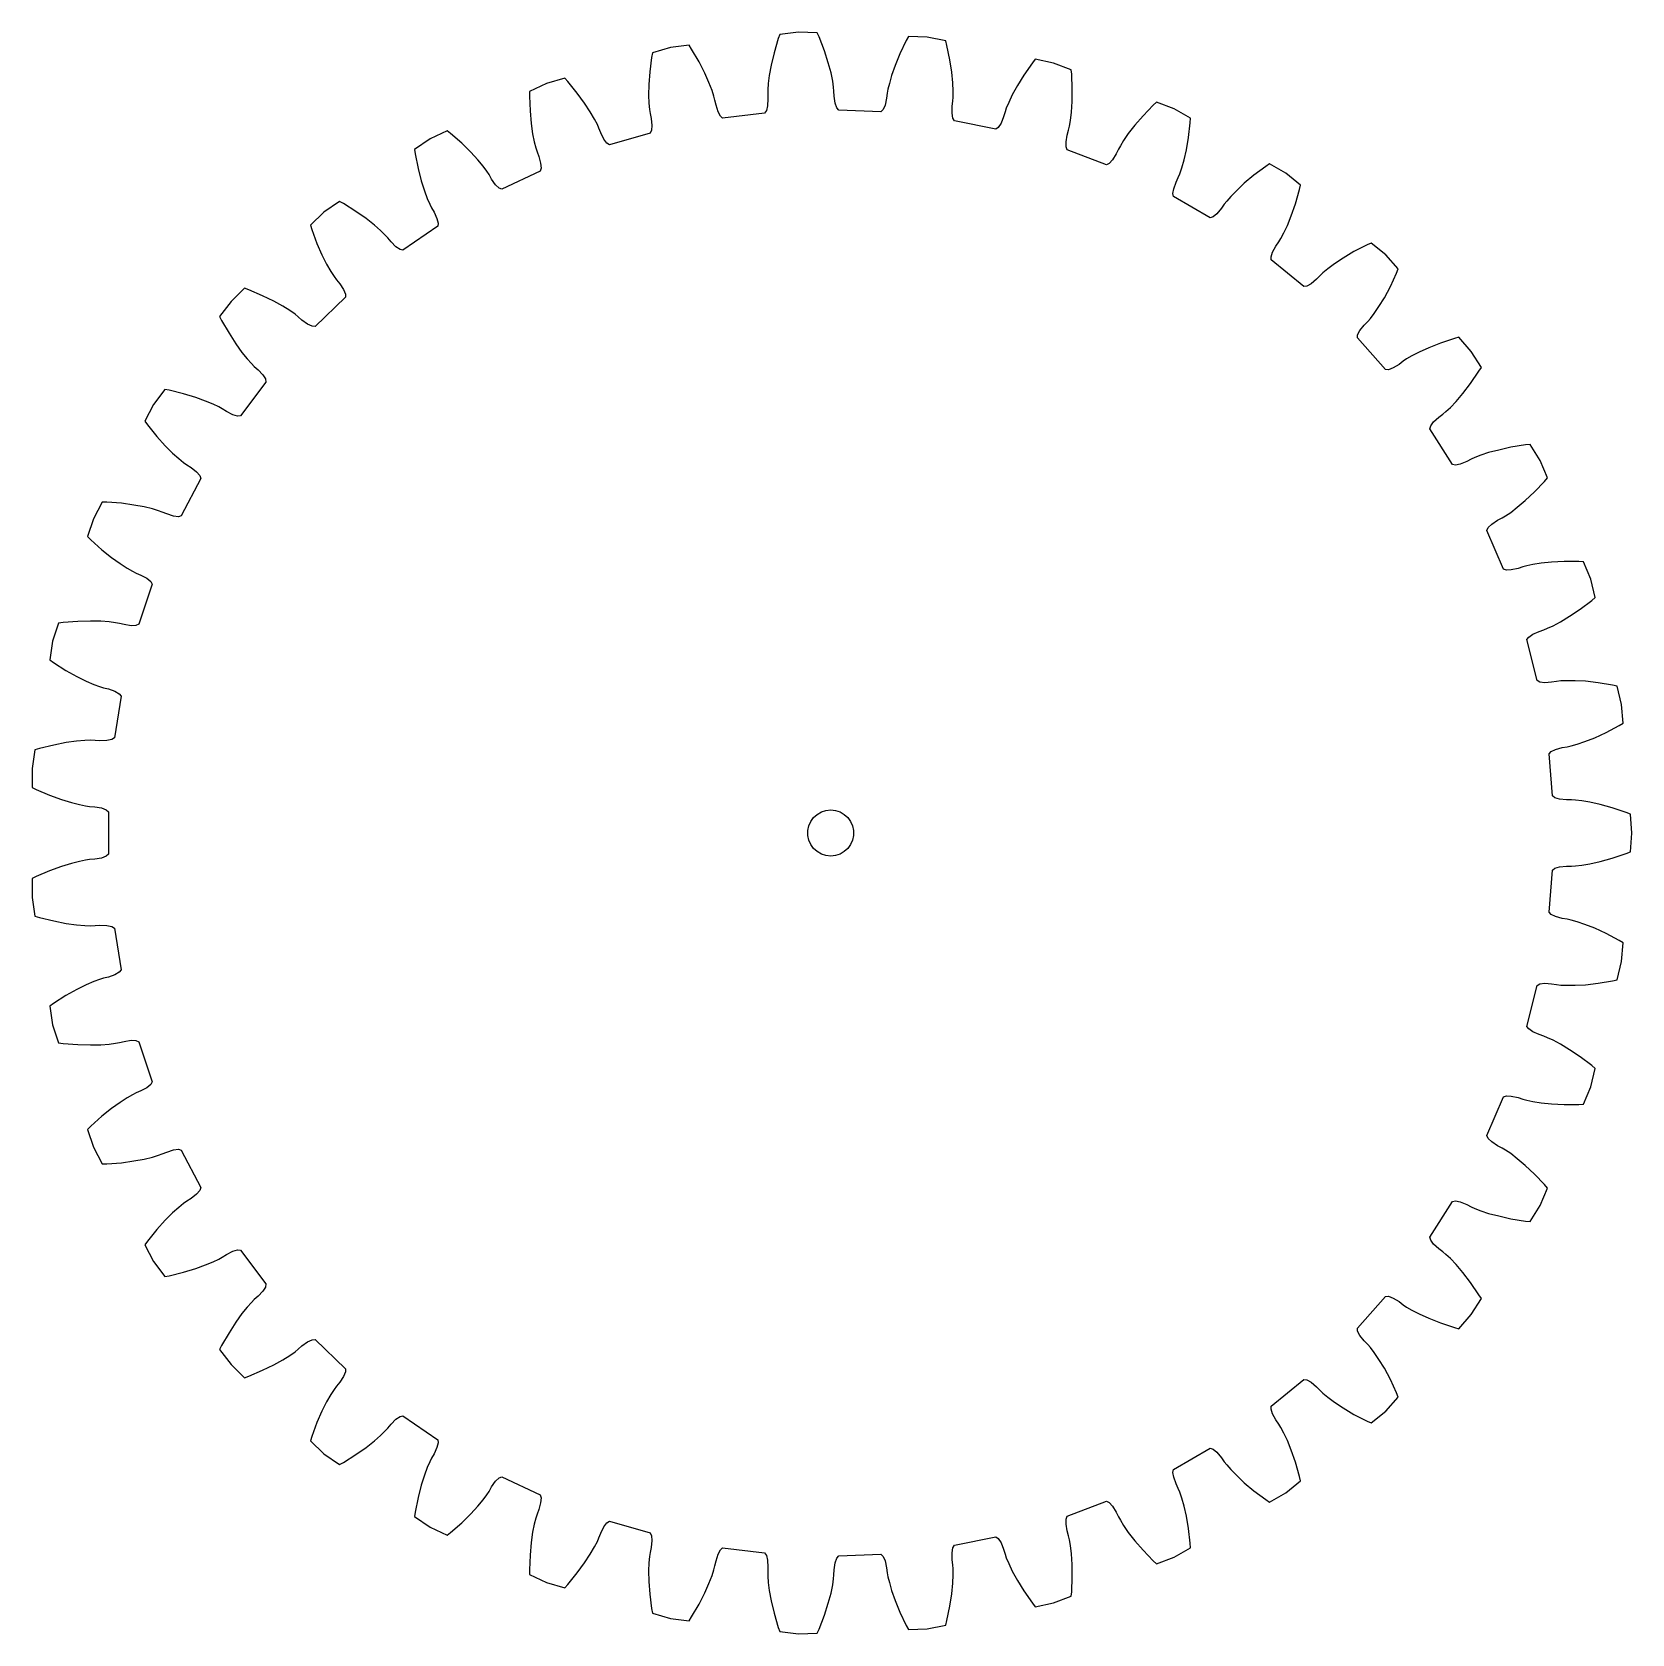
# Model space of a CAD drawing. Header units: metres. Extents: x -52 to 52, y -52 to 52.
import ezdxf

# ---------------------------------------------------------------- set-up
doc = ezdxf.new("R2010")
doc.units = ezdxf.units.M

msp = doc.modelspace()

# ---------------------------------------------------------------- linework, layer by layer
for p, q in [((-2.1, 52.16), (-3.32, 52.01)), ((-0.88, 52.11), (-2.1, 52.16)), ((-10.44, 51.15), (-11.62, 50.81)), ((-9.22, 51.3), (-10.44, 51.15)), ((-9.06, 51.05), (-9.22, 51.3)), ((-3.42, 51.73), (-3.69, 50.81)), ((-3.32, 52.01), (-3.42, 51.73)), ((-0.75, 51.84), (-0.88, 52.11)), ((-0.41, 50.94), (-0.75, 51.84)), ((4.92, 51.61), (4.51, 50.74)), ((5.07, 51.87), (4.92, 51.61)), ((6.29, 51.82), (5.07, 51.87)), ((7.49, 51.58), (6.29, 51.82)), ((7.57, 51.29), (7.49, 51.58)), ((7.77, 50.35), (7.57, 51.29)), ((-11.67, 50.51), (-11.79, 49.56)), ((-11.62, 50.81), (-11.67, 50.51)), ((-8.58, 50.22), (-9.06, 51.05)), ((-8.2, 49.49), (-8.58, 50.22)), ((-3.69, 50.81), (-3.88, 50.01)), ((-0.16, 50.16), (-0.41, 50.94)), ((0.02, 49.5), (-0.16, 50.16)), ((4.51, 50.74), (4.19, 49.99)), ((7.89, 49.54), (7.77, 50.35)), ((13.14, 50.15), (12.59, 49.36)), ((13.32, 50.39), (13.14, 50.15)), ((14.52, 50.14), (13.32, 50.39)), ((15.67, 49.71), (14.52, 50.14)), ((-17.33, 49.15), (-18.51, 48.81)), ((-17.13, 48.93), (-17.33, 49.15)), ((-11.79, 49.56), (-11.85, 48.74)), ((-7.93, 48.87), (-8.2, 49.49)), ((-4, 49.34), (-4.07, 48.8)), ((-3.88, 50.01), (-4, 49.34)), ((0.13, 48.97), (0.02, 49.5)), ((3.97, 49.34), (3.82, 48.82)), ((4.19, 49.99), (3.97, 49.34)), ((7.96, 48.86), (7.89, 49.54)), ((12.59, 49.36), (12.16, 48.67)), ((15.7, 49.41), (15.67, 49.71)), ((15.74, 48.45), (15.7, 49.41)), ((-19.62, 48.28), (-19.63, 47.99)), ((-18.51, 48.81), (-19.62, 48.28)), ((-16.52, 48.19), (-17.13, 48.93)), ((-16.04, 47.53), (-16.52, 48.19)), ((-11.85, 48.74), (-11.86, 48.06)), ((-11.86, 48.06), (-11.84, 47.52)), ((-7.73, 48.36), (-7.93, 48.87)), ((-7.61, 47.98), (-7.73, 48.36)), ((-4.09, 48.4), (-4.1, 48.14)), ((-4.1, 48.14), (-4.09, 47.81)), ((-4.07, 48.8), (-4.09, 48.4)), ((0.19, 48.57), (0.13, 48.97)), ((0.21, 48.31), (0.19, 48.57)), ((0.23, 47.98), (0.21, 48.31)), ((3.68, 48.17), (3.63, 47.85)), ((3.72, 48.43), (3.68, 48.17)), ((3.82, 48.82), (3.72, 48.43)), ((7.98, 48.32), (7.96, 48.86)), ((7.98, 47.92), (7.98, 48.32)), ((11.83, 48.07), (11.6, 47.58)), ((12.16, 48.67), (11.83, 48.07)), ((15.73, 47.63), (15.74, 48.45)), ((-19.63, 47.99), (-19.59, 47.03)), ((-19.59, 47.03), (-19.52, 46.21)), ((-15.66, 46.96), (-16.04, 47.53)), ((-15.39, 46.49), (-15.66, 46.96)), ((-11.84, 47.52), (-11.81, 47.12)), ((-11.81, 47.12), (-11.77, 46.86)), ((-7.54, 47.72), (-7.61, 47.98)), ((-7.47, 47.4), (-7.54, 47.72)), ((-7.34, 46.97), (-7.47, 47.4)), ((-7.19, 46.68), (-7.34, 46.97)), ((-4.19, 47.05), (-4.31, 46.88)), ((-4.11, 47.36), (-4.19, 47.05)), ((-4.09, 47.81), (-4.11, 47.36)), ((0.29, 47.53), (0.23, 47.98)), ((0.39, 47.23), (0.29, 47.53)), ((0.52, 47.08), (0.39, 47.23)), ((3.27, 46.97), (0.52, 47.08)), ((3.41, 47.11), (3.27, 46.97)), ((3.54, 47.4), (3.41, 47.11)), ((3.63, 47.85), (3.54, 47.4)), ((7.91, 46.87), (7.92, 47.33)), ((7.92, 47.33), (7.96, 47.65)), ((7.96, 47.65), (7.98, 47.92)), ((11.36, 46.96), (11.26, 46.64)), ((11.44, 47.21), (11.36, 46.96)), ((11.6, 47.58), (11.44, 47.21)), ((15.63, 46.41), (15.69, 46.95)), ((15.69, 46.95), (15.73, 47.63)), ((21.01, 47.39), (20.35, 46.71)), ((21.23, 47.6), (21.01, 47.39)), ((22.38, 47.16), (21.23, 47.6)), ((23.44, 46.55), (22.38, 47.16)), ((-19.52, 46.21), (-19.42, 45.54)), ((-15.2, 46.13), (-15.39, 46.49)), ((-15.1, 45.89), (-15.2, 46.13)), ((-11.77, 46.86), (-11.7, 46.54)), ((-11.7, 46.54), (-11.66, 46.08)), ((-11.66, 46.08), (-11.68, 45.77)), ((-7.04, 46.55), (-7.19, 46.68)), ((-4.31, 46.88), (-7.04, 46.55)), ((7.96, 46.56), (7.91, 46.87)), ((8.07, 46.38), (7.96, 46.56)), ((10.76, 45.83), (8.07, 46.38)), ((10.92, 45.95), (10.76, 45.83)), ((11.1, 46.22), (10.92, 45.95)), ((11.26, 46.64), (11.1, 46.22)), ((15.5, 45.76), (15.56, 46.02)), ((15.56, 46.02), (15.63, 46.41)), ((19.81, 46.09), (19.39, 45.55)), ((20.35, 46.71), (19.81, 46.09)), ((23.31, 45.3), (23.42, 46.25)), ((23.42, 46.25), (23.44, 46.55)), ((-26.1, 45.21), (-27.11, 44.51)), ((-24.99, 45.73), (-26.1, 45.21)), ((-24.76, 45.55), (-24.99, 45.73)), ((-24.04, 44.92), (-24.76, 45.55)), ((-23.45, 44.34), (-24.04, 44.92)), ((-19.42, 45.54), (-19.31, 45)), ((-19.31, 45), (-19.21, 44.61)), ((-14.98, 45.59), (-15.1, 45.89)), ((-14.78, 45.18), (-14.98, 45.59)), ((-14.59, 44.92), (-14.78, 45.18)), ((-14.41, 44.82), (-14.59, 44.92)), ((-11.77, 45.58), (-14.41, 44.82)), ((-11.68, 45.77), (-11.77, 45.58)), ((15.33, 45), (15.41, 45.44)), ((15.33, 44.68), (15.33, 45)), ((15.41, 45.44), (15.5, 45.76)), ((19.08, 45.1), (18.87, 44.76)), ((19.39, 45.55), (19.08, 45.1)), ((23.17, 44.49), (23.31, 45.3)), ((-27.11, 44.51), (-27.07, 44.22)), ((-27.07, 44.22), (-26.88, 43.28)), ((-22.99, 43.84), (-23.45, 44.34)), ((-22.65, 43.42), (-22.99, 43.84)), ((-19.21, 44.61), (-19.13, 44.36)), ((-19.13, 44.36), (-19.02, 44.06)), ((-19.02, 44.06), (-18.9, 43.62)), ((15.4, 44.49), (15.33, 44.68)), ((17.97, 43.51), (15.4, 44.49)), ((18.37, 43.84), (18.15, 43.61)), ((18.6, 44.23), (18.37, 43.84)), ((18.74, 44.53), (18.6, 44.23)), ((18.87, 44.76), (18.74, 44.53)), ((22.87, 43.31), (23.02, 43.83)), ((23.02, 43.83), (23.17, 44.49)), ((-26.88, 43.28), (-26.68, 42.48)), ((-22.41, 43.1), (-22.65, 43.42)), ((-22.26, 42.88), (-22.41, 43.1)), ((-22.1, 42.59), (-22.26, 42.88)), ((-18.93, 43.11), (-21.42, 41.93)), ((-18.87, 43.3), (-18.93, 43.11)), ((-18.9, 43.62), (-18.87, 43.3)), ((18.15, 43.61), (17.97, 43.51)), ((22.64, 42.68), (22.74, 42.92)), ((22.74, 42.92), (22.87, 43.31)), ((27.57, 42.84), (26.94, 42.31)), ((28.34, 43.41), (27.57, 42.84)), ((28.59, 43.58), (28.34, 43.41)), ((29.65, 42.96), (28.59, 43.58)), ((30.61, 42.19), (29.65, 42.96)), ((-26.68, 42.48), (-26.47, 41.83)), ((-26.47, 41.83), (-26.28, 41.32)), ((-21.83, 42.22), (-22.1, 42.59)), ((-21.6, 42), (-21.83, 42.22)), ((-21.42, 41.93), (-21.6, 42)), ((22.3, 41.64), (22.35, 41.96)), ((22.35, 41.96), (22.5, 42.38)), ((22.5, 42.38), (22.64, 42.68)), ((26.45, 41.85), (26.07, 41.46)), ((26.94, 42.31), (26.45, 41.85)), ((30.28, 40.97), (30.54, 41.9)), ((30.54, 41.9), (30.61, 42.19)), ((-32.01, 41.13), (-33.02, 40.44)), ((-31.74, 40.99), (-32.01, 41.13)), ((-30.93, 40.48), (-31.74, 40.99)), ((-26.28, 41.32), (-26.12, 40.95)), ((-26.12, 40.95), (-26, 40.72)), ((-26, 40.72), (-25.84, 40.43)), ((22.34, 41.44), (22.3, 41.64)), ((24.72, 40.07), (22.34, 41.44)), ((25.64, 40.95), (25.45, 40.68)), ((25.8, 41.15), (25.64, 40.95)), ((26.07, 41.46), (25.8, 41.15)), ((30.01, 40.2), (30.28, 40.97)), ((-33.02, 40.44), (-33.9, 39.59)), ((-30.26, 40.01), (-30.93, 40.48)), ((-29.73, 39.58), (-30.26, 40.01)), ((-25.84, 40.43), (-25.65, 40.02)), ((-25.65, 40.02), (-25.57, 39.71)), ((-25.57, 39.71), (-25.6, 39.51)), ((24.91, 40.13), (24.72, 40.07)), ((25.16, 40.33), (24.91, 40.13)), ((25.45, 40.68), (25.16, 40.33)), ((29.75, 39.57), (30.01, 40.2)), ((-33.9, 39.59), (-33.81, 39.3)), ((-33.81, 39.3), (-33.47, 38.4)), ((-29.32, 39.23), (-29.73, 39.58)), ((-29.03, 38.94), (-29.32, 39.23)), ((-28.85, 38.75), (-29.03, 38.94)), ((-28.64, 38.5), (-28.85, 38.75)), ((-25.6, 39.51), (-27.87, 37.95)), ((29.19, 38.49), (29.33, 38.72)), ((29.33, 38.72), (29.52, 39.08)), ((29.52, 39.08), (29.75, 39.57)), ((-33.47, 38.4), (-33.15, 37.65)), ((-33.15, 37.65), (-32.84, 37.04)), ((-28.33, 38.17), (-28.64, 38.5)), ((-28.06, 37.99), (-28.33, 38.17)), ((-27.87, 37.95), (-28.06, 37.99)), ((28.69, 37.52), (28.79, 37.83)), ((28.79, 37.83), (29.01, 38.22)), ((29.01, 38.22), (29.19, 38.49)), ((34.09, 37.86), (33.38, 37.44)), ((34.94, 38.3), (34.09, 37.86)), ((35.21, 38.42), (34.94, 38.3)), ((36.16, 37.65), (35.21, 38.42)), ((36.98, 36.73), (36.16, 37.65)), ((-32.84, 37.04), (-32.57, 36.57)), ((-32.57, 36.57), (-32.35, 36.23)), ((28.7, 37.32), (28.69, 37.52)), ((30.83, 35.58), (28.7, 37.32)), ((32.38, 36.74), (32.07, 36.48)), ((32.82, 37.06), (32.38, 36.74)), ((33.38, 37.44), (32.82, 37.06)), ((36.86, 36.45), (36.98, 36.73)), ((-32.35, 36.23), (-32.2, 36.02)), ((-32.2, 36.02), (-31.99, 35.77)), ((-31.99, 35.77), (-31.74, 35.39)), ((31.03, 35.61), (30.83, 35.58)), ((31.31, 35.77), (31.03, 35.61)), ((31.65, 36.07), (31.31, 35.77)), ((31.88, 36.3), (31.65, 36.07)), ((32.07, 36.48), (31.88, 36.3)), ((36.07, 34.86), (36.46, 35.59)), ((36.46, 35.59), (36.86, 36.45)), ((-39.07, 34.62), (-39.81, 33.64)), ((-38.19, 35.47), (-39.07, 34.62)), ((-37.91, 35.37), (-38.19, 35.47)), ((-37.02, 34.99), (-37.91, 35.37)), ((-36.29, 34.63), (-37.02, 34.99)), ((-35.69, 34.3), (-36.29, 34.63)), ((-31.61, 34.89), (-33.59, 32.99)), ((-31.74, 35.39), (-31.61, 35.09)), ((-31.61, 35.09), (-31.61, 34.89)), ((35.71, 34.28), (36.07, 34.86)), ((-39.81, 33.64), (-39.68, 33.37)), ((-35.23, 34.02), (-35.69, 34.3)), ((-34.9, 33.78), (-35.23, 34.02)), ((-34.69, 33.62), (-34.9, 33.78)), ((-34.45, 33.4), (-34.69, 33.62)), ((-34.08, 33.14), (-34.45, 33.4)), ((34.99, 33.31), (35.16, 33.51)), ((35.16, 33.51), (35.41, 33.83)), ((35.41, 33.83), (35.71, 34.28)), ((-39.68, 33.37), (-39.2, 32.54)), ((-39.2, 32.54), (-38.76, 31.85)), ((-33.79, 33), (-34.08, 33.14)), ((-33.59, 32.99), (-33.79, 33)), ((34.31, 32.24), (34.33, 32.44)), ((34.33, 32.44), (34.48, 32.72)), ((34.48, 32.72), (34.76, 33.08)), ((34.76, 33.08), (34.99, 33.31)), ((-38.76, 31.85), (-38.36, 31.3)), ((-38.36, 31.3), (-38.01, 30.88)), ((36.14, 30.18), (34.31, 32.24)), ((38.34, 31.32), (37.86, 31.07)), ((38.96, 31.6), (38.34, 31.32)), ((39.72, 31.9), (38.96, 31.6)), ((40.63, 32.2), (39.72, 31.9)), ((40.92, 32.28), (40.63, 32.2)), ((41.73, 31.36), (40.92, 32.28)), ((42.39, 30.32), (41.73, 31.36)), ((-38.01, 30.88), (-37.74, 30.58)), ((-37.74, 30.58), (-37.56, 30.39)), ((-37.56, 30.39), (-37.31, 30.17)), ((36.64, 30.29), (36.34, 30.17)), ((37.03, 30.52), (36.64, 30.29)), ((37.29, 30.72), (37.03, 30.52)), ((37.51, 30.87), (37.29, 30.72)), ((37.86, 31.07), (37.51, 30.87)), ((42.23, 30.07), (42.39, 30.32)), ((-36.8, 29.37), (-38.45, 27.17)), ((-37.31, 30.17), (-37, 29.84)), ((-37, 29.84), (-36.83, 29.57)), ((-36.83, 29.57), (-36.8, 29.37)), ((36.34, 30.17), (36.14, 30.18)), ((41.19, 28.63), (41.69, 29.28)), ((41.69, 29.28), (42.23, 30.07)), ((-43.38, 28.88), (-44.12, 27.9)), ((-43.09, 28.83), (-43.38, 28.88)), ((-42.16, 28.6), (-43.09, 28.83)), ((-41.37, 28.36), (-42.16, 28.6)), ((-40.73, 28.13), (-41.37, 28.36)), ((40.75, 28.11), (41.19, 28.63)), ((-44.12, 27.9), (-44.69, 26.81)), ((-40.23, 27.92), (-40.73, 28.13)), ((-39.87, 27.75), (-40.23, 27.92)), ((-39.64, 27.62), (-39.87, 27.75)), ((-39.36, 27.44), (-39.64, 27.62)), ((-38.96, 27.24), (-39.36, 27.44)), ((-38.65, 27.15), (-38.96, 27.24)), ((-38.45, 27.17), (-38.65, 27.15)), ((39.62, 27.07), (39.88, 27.27)), ((39.88, 27.27), (40.08, 27.44)), ((40.08, 27.44), (40.38, 27.72)), ((40.38, 27.72), (40.75, 28.11)), ((-44.69, 26.81), (-44.52, 26.57)), ((-44.52, 26.57), (-43.91, 25.83)), ((39.04, 26.31), (39.09, 26.51)), ((40.51, 23.99), (39.04, 26.31)), ((39.09, 26.51), (39.28, 26.77)), ((39.28, 26.77), (39.62, 27.07)), ((-43.91, 25.83), (-43.36, 25.22)), ((-43.36, 25.22), (-42.88, 24.74)), ((44.32, 25.12), (43.52, 24.94)), ((45.27, 25.27), (44.32, 25.12)), ((45.57, 25.3), (45.27, 25.27)), ((46.22, 24.26), (45.57, 25.3)), ((-42.88, 24.74), (-42.47, 24.38)), ((-42.47, 24.38), (-42.16, 24.13)), ((-42.16, 24.13), (-41.95, 23.97)), ((41.02, 24.02), (40.71, 23.95)), ((41.44, 24.19), (41.02, 24.02)), ((41.73, 24.34), (41.44, 24.19)), ((41.97, 24.45), (41.73, 24.34)), ((42.35, 24.6), (41.97, 24.45)), ((42.86, 24.77), (42.35, 24.6)), ((43.52, 24.94), (42.86, 24.77)), ((46.7, 23.13), (46.22, 24.26)), ((-41.03, 23.09), (-42.31, 20.65)), ((-41.95, 23.97), (-41.67, 23.8)), ((-41.67, 23.8), (-41.31, 23.52)), ((-41.31, 23.52), (-41.1, 23.28)), ((-41.1, 23.28), (-41.03, 23.09)), ((40.71, 23.95), (40.51, 23.99)), ((46.51, 22.9), (46.7, 23.13)), ((45.25, 21.65), (45.85, 22.21)), ((45.85, 22.21), (46.51, 22.9)), ((-47.46, 21.55), (-48.03, 20.46)), ((-47.16, 21.54), (-47.46, 21.55)), ((-46.2, 21.47), (-47.16, 21.54)), ((-45.39, 21.36), (-46.2, 21.47)), ((-44.72, 21.24), (-45.39, 21.36)), ((-44.19, 21.11), (-44.72, 21.24)), ((-43.8, 20.99), (-44.19, 21.11)), ((-43.56, 20.9), (-43.8, 20.99)), ((-43.25, 20.78), (-43.56, 20.9)), ((43.96, 20.65), (44.3, 20.88)), ((44.3, 20.88), (44.73, 21.21)), ((44.73, 21.21), (45.25, 21.65)), ((-48.03, 20.46), (-48.41, 19.3)), ((-42.82, 20.64), (-43.25, 20.78)), ((-42.5, 20.6), (-42.82, 20.64)), ((-42.31, 20.65), (-42.5, 20.6)), ((42.75, 19.71), (42.84, 19.89)), ((42.84, 19.89), (43.07, 20.12)), ((43.07, 20.12), (43.45, 20.37)), ((43.45, 20.37), (43.74, 20.52)), ((43.74, 20.52), (43.96, 20.65)), ((-48.41, 19.3), (-48.2, 19.09)), ((-48.2, 19.09), (-47.49, 18.45)), ((43.83, 17.18), (42.75, 19.71)), ((-47.49, 18.45), (-46.85, 17.94)), ((-46.85, 17.94), (-46.29, 17.54)), ((-46.29, 17.54), (-45.84, 17.25)), ((-45.84, 17.25), (-45.48, 17.05)), ((-45.48, 17.05), (-45.25, 16.93)), ((-45.25, 16.93), (-44.95, 16.8)), ((-44.95, 16.8), (-44.55, 16.59)), ((44.02, 17.11), (43.83, 17.18)), ((44.34, 17.13), (44.02, 17.11)), ((44.79, 17.23), (44.34, 17.13)), ((45.1, 17.33), (44.79, 17.23)), ((45.35, 17.4), (45.1, 17.33)), ((45.75, 17.48), (45.35, 17.4)), ((46.28, 17.57), (45.75, 17.48)), ((46.96, 17.64), (46.28, 17.57)), ((47.78, 17.68), (46.96, 17.64)), ((48.74, 17.68), (47.78, 17.68)), ((49.04, 17.66), (48.74, 17.68)), ((49.52, 16.53), (49.04, 17.66)), ((-44.2, 16.21), (-45.07, 13.6)), ((-44.55, 16.59), (-44.3, 16.38)), ((-44.3, 16.38), (-44.2, 16.21)), ((49.81, 15.34), (49.52, 16.53)), ((48.82, 14.57), (49.58, 15.15)), ((49.58, 15.15), (49.81, 15.34)), ((-50.3, 13.66), (-50.69, 12.49)), ((-50, 13.7), (-50.3, 13.66)), ((-49.05, 13.78), (-50, 13.7)), ((-48.23, 13.8), (-49.05, 13.78)), ((-47.55, 13.79), (-48.23, 13.8)), ((-47, 13.75), (-47.55, 13.79)), ((-46.6, 13.69), (-47, 13.75)), ((-46.34, 13.65), (-46.6, 13.69)), ((-46.03, 13.57), (-46.34, 13.65)), ((-45.58, 13.5), (-46.03, 13.57)), ((-45.07, 13.6), (-45.26, 13.52)), ((47.07, 13.5), (47.55, 13.76)), ((47.55, 13.76), (48.14, 14.11)), ((48.14, 14.11), (48.82, 14.57)), ((-45.26, 13.52), (-45.58, 13.5)), ((45.36, 12.6), (45.48, 12.76)), ((46.02, 9.93), (45.36, 12.6)), ((45.48, 12.76), (45.74, 12.95)), ((45.74, 12.95), (46.15, 13.13)), ((46.15, 13.13), (46.46, 13.24)), ((46.46, 13.24), (46.71, 13.33)), ((46.71, 13.33), (47.07, 13.5)), ((-50.69, 12.49), (-50.88, 11.28)), ((-50.88, 11.28), (-50.64, 11.11)), ((-50.64, 11.11), (-49.83, 10.59)), ((-49.83, 10.59), (-49.12, 10.19)), ((-49.12, 10.19), (-48.51, 9.89)), ((-48.51, 9.89), (-48.01, 9.67)), ((-48.01, 9.67), (-47.63, 9.53)), ((-47.63, 9.53), (-47.38, 9.46)), ((-47.38, 9.46), (-47.06, 9.38)), ((46.2, 9.83), (46.02, 9.93)), ((46.52, 9.79), (46.2, 9.83)), ((46.97, 9.82), (46.52, 9.79)), ((47.29, 9.87), (46.97, 9.82)), ((47.56, 9.9), (47.29, 9.87)), ((47.96, 9.92), (47.56, 9.9)), ((48.5, 9.92), (47.96, 9.92)), ((49.18, 9.88), (48.5, 9.92)), ((50, 9.79), (49.18, 9.88)), ((50.94, 9.63), (50, 9.79)), ((51.23, 9.57), (50.94, 9.63)), ((51.53, 8.37), (51.23, 9.57)), ((-47.06, 9.38), (-46.63, 9.23)), ((-46.23, 8.91), (-46.67, 6.19)), ((-46.63, 9.23), (-46.36, 9.06)), ((-46.36, 9.06), (-46.23, 8.91)), ((51.63, 7.15), (51.53, 8.37)), ((49.78, 6.2), (50.52, 6.55)), ((50.52, 6.55), (51.37, 7)), ((51.37, 7), (51.63, 7.15)), ((-51.84, 5.41), (-52.03, 4.2)), ((-51.55, 5.5), (-51.84, 5.41)), ((-50.62, 5.73), (-51.55, 5.5)), ((-49.82, 5.89), (-50.62, 5.73)), ((-49.14, 5.98), (-49.82, 5.89)), ((-48.6, 6.03), (-49.14, 5.98)), ((-48.2, 6.04), (-48.6, 6.03)), ((-47.93, 6.03), (-48.2, 6.04)), ((-47.61, 6.01), (-47.93, 6.03)), ((-47.15, 6.02), (-47.61, 6.01)), ((-46.84, 6.08), (-47.15, 6.02)), ((-46.67, 6.19), (-46.84, 6.08)), ((46.8, 5.16), (46.93, 5.3)), ((46.93, 5.3), (47.22, 5.44)), ((47.22, 5.44), (47.66, 5.56)), ((47.66, 5.56), (47.98, 5.61)), ((47.98, 5.61), (48.24, 5.67)), ((48.24, 5.67), (48.63, 5.78)), ((48.63, 5.78), (49.14, 5.95)), ((49.14, 5.95), (49.78, 6.2)), ((-52.03, 4.2), (-52.03, 2.97)), ((47.02, 2.42), (46.8, 5.16)), ((-52.03, 2.97), (-51.77, 2.84)), ((-51.77, 2.84), (-50.89, 2.46)), ((-50.89, 2.46), (-50.12, 2.18)), ((-50.12, 2.18), (-49.46, 1.98)), ((47.18, 2.29), (47.02, 2.42)), ((47.48, 2.2), (47.18, 2.29)), ((47.94, 2.16), (47.48, 2.2)), ((48.26, 2.16), (47.94, 2.16)), ((48.53, 2.14), (48.26, 2.16)), ((48.93, 2.1), (48.53, 2.14)), ((49.46, 2.01), (48.93, 2.1)), ((-49.46, 1.98), (-48.94, 1.85)), ((-48.94, 1.85), (-48.54, 1.77)), ((-48.54, 1.77), (-48.28, 1.73)), ((-48.28, 1.73), (-47.95, 1.71)), ((-47.95, 1.71), (-47.51, 1.63)), ((-47.51, 1.63), (-47.21, 1.51)), ((-47.21, 1.51), (-47.06, 1.38)), ((-47.06, 1.38), (-47.06, -1.38)), ((-1.11, 1), (-0.88, 1.21)), ((-0.88, 1.21), (-0.61, 1.37)), ((-0.61, 1.37), (-0.31, 1.47)), ((-0.31, 1.47), (0, 1.5)), ((0, 1.5), (0.31, 1.47)), ((0.31, 1.47), (0.61, 1.37)), ((0.61, 1.37), (0.88, 1.21)), ((0.88, 1.21), (1.11, 1)), ((50.13, 1.86), (49.46, 2.01)), ((50.92, 1.64), (50.13, 1.86)), ((51.83, 1.33), (50.92, 1.64)), ((52.1, 1.22), (51.83, 1.33)), ((52.2, 0), (52.1, 1.22)), ((-1.49, 0.16), (-1.43, 0.46)), ((-1.49, -0.16), (-1.49, 0.16)), ((-1.43, 0.46), (-1.3, 0.75)), ((-1.3, 0.75), (-1.11, 1)), ((1.11, 1), (1.3, 0.75)), ((1.3, 0.75), (1.43, 0.46)), ((1.43, 0.46), (1.49, 0.16)), ((1.49, 0.16), (1.49, -0.16)), ((52.1, -1.22), (52.2, 0)), ((-1.43, -0.46), (-1.49, -0.16)), ((-1.3, -0.75), (-1.43, -0.46)), ((-1.11, -1), (-1.3, -0.75)), ((-0.88, -1.21), (-1.11, -1)), ((1.11, -1), (0.88, -1.21)), ((1.3, -0.75), (1.11, -1)), ((1.43, -0.46), (1.3, -0.75)), ((1.49, -0.16), (1.43, -0.46)), ((-49.46, -1.98), (-50.12, -2.18)), ((-48.94, -1.85), (-49.46, -1.98)), ((-48.54, -1.77), (-48.94, -1.85)), ((-48.28, -1.73), (-48.54, -1.77)), ((-47.95, -1.71), (-48.28, -1.73)), ((-47.51, -1.63), (-47.95, -1.71)), ((-47.21, -1.51), (-47.51, -1.63)), ((-47.06, -1.38), (-47.21, -1.51)), ((-0.61, -1.37), (-0.88, -1.21)), ((-0.31, -1.47), (-0.61, -1.37)), ((0, -1.5), (-0.31, -1.47)), ((0.31, -1.47), (0, -1.5)), ((0.61, -1.37), (0.31, -1.47)), ((0.88, -1.21), (0.61, -1.37)), ((48.93, -2.1), (49.46, -2.01)), ((49.46, -2.01), (50.13, -1.86)), ((50.13, -1.86), (50.92, -1.64)), ((50.92, -1.64), (51.83, -1.33)), ((51.83, -1.33), (52.1, -1.22)), ((-51.77, -2.84), (-52.03, -2.97)), ((-52.03, -2.97), (-52.03, -4.2)), ((-50.89, -2.46), (-51.77, -2.84)), ((-50.12, -2.18), (-50.89, -2.46)), ((46.8, -5.16), (47.02, -2.42)), ((47.02, -2.42), (47.18, -2.29)), ((47.18, -2.29), (47.48, -2.2)), ((47.48, -2.2), (47.94, -2.16)), ((47.94, -2.16), (48.26, -2.16)), ((48.26, -2.16), (48.53, -2.14)), ((48.53, -2.14), (48.93, -2.1)), ((-52.03, -4.2), (-51.84, -5.41)), ((46.93, -5.3), (46.8, -5.16)), ((-51.84, -5.41), (-51.55, -5.5)), ((-51.55, -5.5), (-50.62, -5.73)), ((-50.62, -5.73), (-49.82, -5.89)), ((-49.82, -5.89), (-49.14, -5.98)), ((-49.14, -5.98), (-48.6, -6.03)), ((-48.6, -6.03), (-48.2, -6.04)), ((-48.2, -6.04), (-47.93, -6.03)), ((-47.93, -6.03), (-47.61, -6.01)), ((-47.61, -6.01), (-47.15, -6.02)), ((-47.15, -6.02), (-46.84, -6.08)), ((-46.84, -6.08), (-46.67, -6.19)), ((-46.67, -6.19), (-46.23, -8.91)), ((47.22, -5.44), (46.93, -5.3)), ((47.66, -5.56), (47.22, -5.44)), ((47.98, -5.61), (47.66, -5.56)), ((48.24, -5.67), (47.98, -5.61)), ((48.63, -5.78), (48.24, -5.67)), ((49.14, -5.95), (48.63, -5.78)), ((49.78, -6.2), (49.14, -5.95)), ((50.52, -6.55), (49.78, -6.2)), ((51.37, -7), (50.52, -6.55)), ((51.63, -7.15), (51.37, -7)), ((51.53, -8.37), (51.63, -7.15)), ((-47.06, -9.38), (-47.38, -9.46)), ((-46.63, -9.23), (-47.06, -9.38)), ((-46.36, -9.06), (-46.63, -9.23)), ((-46.23, -8.91), (-46.36, -9.06)), ((51.23, -9.57), (51.53, -8.37)), ((-49.12, -10.19), (-49.83, -10.59)), ((-48.51, -9.89), (-49.12, -10.19)), ((-48.01, -9.67), (-48.51, -9.89)), ((-47.63, -9.53), (-48.01, -9.67)), ((-47.38, -9.46), (-47.63, -9.53)), ((45.36, -12.6), (46.02, -9.93)), ((46.02, -9.93), (46.2, -9.83)), ((46.2, -9.83), (46.52, -9.79)), ((46.52, -9.79), (46.97, -9.82)), ((46.97, -9.82), (47.29, -9.87)), ((47.29, -9.87), (47.56, -9.9)), ((47.56, -9.9), (47.96, -9.92)), ((47.96, -9.92), (48.5, -9.92)), ((48.5, -9.92), (49.18, -9.88)), ((49.18, -9.88), (50, -9.79)), ((50, -9.79), (50.94, -9.63)), ((50.94, -9.63), (51.23, -9.57)), ((-50.64, -11.11), (-50.88, -11.28)), ((-50.88, -11.28), (-50.69, -12.49)), ((-49.83, -10.59), (-50.64, -11.11)), ((-50.69, -12.49), (-50.3, -13.66)), ((-46.03, -13.57), (-45.58, -13.5)), ((-45.58, -13.5), (-45.26, -13.52)), ((-45.26, -13.52), (-45.07, -13.6)), ((45.48, -12.76), (45.36, -12.6)), ((45.74, -12.95), (45.48, -12.76)), ((46.15, -13.13), (45.74, -12.95)), ((46.46, -13.24), (46.15, -13.13)), ((46.71, -13.33), (46.46, -13.24)), ((47.07, -13.5), (46.71, -13.33)), ((47.55, -13.76), (47.07, -13.5)), ((-50.3, -13.66), (-50, -13.7)), ((-50, -13.7), (-49.05, -13.78)), ((-49.05, -13.78), (-48.23, -13.8)), ((-48.23, -13.8), (-47.55, -13.79)), ((-47.55, -13.79), (-47, -13.75)), ((-47, -13.75), (-46.6, -13.69)), ((-46.6, -13.69), (-46.34, -13.65)), ((-46.34, -13.65), (-46.03, -13.57)), ((-45.07, -13.6), (-44.2, -16.21)), ((48.14, -14.11), (47.55, -13.76)), ((48.82, -14.57), (48.14, -14.11)), ((49.58, -15.15), (48.82, -14.57)), ((49.52, -16.53), (49.81, -15.34)), ((49.81, -15.34), (49.58, -15.15)), ((-44.55, -16.59), (-44.95, -16.8)), ((-44.3, -16.38), (-44.55, -16.59)), ((-44.2, -16.21), (-44.3, -16.38)), ((49.04, -17.66), (49.52, -16.53)), ((-46.29, -17.54), (-46.85, -17.94)), ((-45.84, -17.25), (-46.29, -17.54)), ((-45.48, -17.05), (-45.84, -17.25)), ((-45.25, -16.93), (-45.48, -17.05)), ((-44.95, -16.8), (-45.25, -16.93)), ((42.75, -19.71), (43.83, -17.18)), ((43.83, -17.18), (44.02, -17.11)), ((44.02, -17.11), (44.34, -17.13)), ((44.34, -17.13), (44.79, -17.23)), ((44.79, -17.23), (45.1, -17.33)), ((45.1, -17.33), (45.35, -17.4)), ((45.35, -17.4), (45.75, -17.48)), ((45.75, -17.48), (46.28, -17.57)), ((46.28, -17.57), (46.96, -17.64)), ((46.96, -17.64), (47.78, -17.68)), ((47.78, -17.68), (48.74, -17.68)), ((48.74, -17.68), (49.04, -17.66)), ((-47.49, -18.45), (-48.2, -19.09)), ((-46.85, -17.94), (-47.49, -18.45)), ((-48.2, -19.09), (-48.41, -19.3)), ((-48.41, -19.3), (-48.03, -20.46)), ((42.84, -19.89), (42.75, -19.71)), ((-48.03, -20.46), (-47.46, -21.55)), ((-43.56, -20.9), (-43.25, -20.78)), ((-43.25, -20.78), (-42.82, -20.64)), ((-42.82, -20.64), (-42.5, -20.6)), ((-42.5, -20.6), (-42.31, -20.65)), ((-42.31, -20.65), (-41.03, -23.09)), ((43.07, -20.12), (42.84, -19.89)), ((43.45, -20.37), (43.07, -20.12)), ((43.74, -20.52), (43.45, -20.37)), ((43.96, -20.65), (43.74, -20.52)), ((44.3, -20.88), (43.96, -20.65)), ((-47.46, -21.55), (-47.16, -21.54)), ((-47.16, -21.54), (-46.2, -21.47)), ((-46.2, -21.47), (-45.39, -21.36)), ((-45.39, -21.36), (-44.72, -21.24)), ((-44.72, -21.24), (-44.19, -21.11)), ((-44.19, -21.11), (-43.8, -20.99)), ((-43.8, -20.99), (-43.56, -20.9)), ((44.73, -21.21), (44.3, -20.88)), ((45.25, -21.65), (44.73, -21.21)), ((45.85, -22.21), (45.25, -21.65)), ((46.51, -22.9), (45.85, -22.21)), ((46.7, -23.13), (46.51, -22.9)), ((-41.95, -23.97), (-42.16, -24.13)), ((-41.67, -23.8), (-41.95, -23.97)), ((-41.31, -23.52), (-41.67, -23.8)), ((-41.1, -23.28), (-41.31, -23.52)), ((-41.03, -23.09), (-41.1, -23.28)), ((39.04, -26.31), (40.51, -23.99)), ((40.51, -23.99), (40.71, -23.95)), ((40.71, -23.95), (41.02, -24.02)), ((46.22, -24.26), (46.7, -23.13)), ((-42.88, -24.74), (-43.36, -25.22)), ((-42.47, -24.38), (-42.88, -24.74)), ((-42.16, -24.13), (-42.47, -24.38)), ((41.02, -24.02), (41.44, -24.19)), ((41.44, -24.19), (41.73, -24.34)), ((41.73, -24.34), (41.97, -24.45)), ((41.97, -24.45), (42.35, -24.6)), ((42.35, -24.6), (42.86, -24.77)), ((42.86, -24.77), (43.52, -24.94)), ((43.52, -24.94), (44.32, -25.12)), ((45.57, -25.3), (46.22, -24.26)), ((-43.91, -25.83), (-44.52, -26.57)), ((-43.36, -25.22), (-43.91, -25.83)), ((44.32, -25.12), (45.27, -25.27)), ((45.27, -25.27), (45.57, -25.3)), ((-44.52, -26.57), (-44.69, -26.81)), ((-44.69, -26.81), (-44.12, -27.9)), ((39.09, -26.51), (39.04, -26.31)), ((39.28, -26.77), (39.09, -26.51)), ((39.62, -27.07), (39.28, -26.77)), ((39.88, -27.27), (39.62, -27.07)), ((-44.12, -27.9), (-43.38, -28.88)), ((-41.37, -28.36), (-40.73, -28.13)), ((-40.73, -28.13), (-40.23, -27.92)), ((-40.23, -27.92), (-39.87, -27.75)), ((-39.87, -27.75), (-39.64, -27.62)), ((-39.64, -27.62), (-39.36, -27.44)), ((-39.36, -27.44), (-38.96, -27.24)), ((-38.96, -27.24), (-38.65, -27.15)), ((-38.65, -27.15), (-38.45, -27.17)), ((-38.45, -27.17), (-36.8, -29.37)), ((40.08, -27.44), (39.88, -27.27)), ((40.38, -27.72), (40.08, -27.44)), ((40.75, -28.11), (40.38, -27.72)), ((41.19, -28.63), (40.75, -28.11)), ((-43.38, -28.88), (-43.09, -28.83)), ((-43.09, -28.83), (-42.16, -28.6)), ((-42.16, -28.6), (-41.37, -28.36)), ((41.69, -29.28), (41.19, -28.63)), ((-37.31, -30.17), (-37.56, -30.39)), ((-37, -29.84), (-37.31, -30.17)), ((-36.83, -29.57), (-37, -29.84)), ((-36.8, -29.37), (-36.83, -29.57)), ((34.31, -32.24), (36.14, -30.18)), ((36.14, -30.18), (36.34, -30.17)), ((36.34, -30.17), (36.64, -30.29)), ((42.23, -30.07), (41.69, -29.28)), ((42.39, -30.32), (42.23, -30.07)), ((-38.01, -30.88), (-38.36, -31.3)), ((-37.74, -30.58), (-38.01, -30.88)), ((-37.56, -30.39), (-37.74, -30.58)), ((36.64, -30.29), (37.03, -30.52)), ((37.03, -30.52), (37.29, -30.72)), ((37.29, -30.72), (37.51, -30.87)), ((37.51, -30.87), (37.86, -31.07)), ((37.86, -31.07), (38.34, -31.32)), ((41.73, -31.36), (42.39, -30.32)), ((-38.76, -31.85), (-39.2, -32.54)), ((-38.36, -31.3), (-38.76, -31.85)), ((34.33, -32.44), (34.31, -32.24)), ((38.34, -31.32), (38.96, -31.6)), ((38.96, -31.6), (39.72, -31.9)), ((39.72, -31.9), (40.63, -32.2)), ((40.63, -32.2), (40.92, -32.28)), ((40.92, -32.28), (41.73, -31.36)), ((-39.68, -33.37), (-39.81, -33.64)), ((-39.2, -32.54), (-39.68, -33.37)), ((-34.45, -33.4), (-34.08, -33.14)), ((-34.08, -33.14), (-33.79, -33)), ((-33.79, -33), (-33.59, -32.99)), ((-33.59, -32.99), (-31.61, -34.89)), ((34.48, -32.72), (34.33, -32.44)), ((34.76, -33.08), (34.48, -32.72)), ((34.99, -33.31), (34.76, -33.08)), ((35.16, -33.51), (34.99, -33.31)), ((-39.81, -33.64), (-39.07, -34.62)), ((-36.29, -34.63), (-35.69, -34.3)), ((-35.69, -34.3), (-35.23, -34.02)), ((-35.23, -34.02), (-34.9, -33.78)), ((-34.9, -33.78), (-34.69, -33.62)), ((-34.69, -33.62), (-34.45, -33.4)), ((35.41, -33.83), (35.16, -33.51)), ((35.71, -34.28), (35.41, -33.83)), ((36.07, -34.86), (35.71, -34.28)), ((-39.07, -34.62), (-38.19, -35.47)), ((-38.19, -35.47), (-37.91, -35.37)), ((-37.91, -35.37), (-37.02, -34.99)), ((-37.02, -34.99), (-36.29, -34.63)), ((-31.74, -35.39), (-31.99, -35.77)), ((-31.61, -35.09), (-31.74, -35.39)), ((-31.61, -34.89), (-31.61, -35.09)), ((36.46, -35.59), (36.07, -34.86)), ((-32.35, -36.23), (-32.57, -36.57)), ((-32.2, -36.02), (-32.35, -36.23)), ((-31.99, -35.77), (-32.2, -36.02)), ((28.7, -37.32), (30.83, -35.58)), ((30.83, -35.58), (31.03, -35.61)), ((31.03, -35.61), (31.31, -35.77)), ((31.31, -35.77), (31.65, -36.07)), ((31.65, -36.07), (31.88, -36.3)), ((31.88, -36.3), (32.07, -36.48)), ((32.07, -36.48), (32.38, -36.74)), ((36.86, -36.45), (36.46, -35.59)), ((36.98, -36.73), (36.86, -36.45)), ((-32.84, -37.04), (-33.15, -37.65)), ((-32.57, -36.57), (-32.84, -37.04)), ((28.69, -37.52), (28.7, -37.32)), ((28.79, -37.83), (28.69, -37.52)), ((32.38, -36.74), (32.82, -37.06)), ((32.82, -37.06), (33.38, -37.44)), ((33.38, -37.44), (34.09, -37.86)), ((36.16, -37.65), (36.98, -36.73)), ((-33.47, -38.4), (-33.81, -39.3)), ((-33.15, -37.65), (-33.47, -38.4)), ((-28.85, -38.75), (-28.64, -38.5)), ((-28.64, -38.5), (-28.33, -38.17)), ((-28.33, -38.17), (-28.06, -37.99)), ((-28.06, -37.99), (-27.87, -37.95)), ((-27.87, -37.95), (-25.6, -39.51)), ((29.01, -38.22), (28.79, -37.83)), ((29.19, -38.49), (29.01, -38.22)), ((29.33, -38.72), (29.19, -38.49)), ((34.09, -37.86), (34.94, -38.3)), ((34.94, -38.3), (35.21, -38.42)), ((35.21, -38.42), (36.16, -37.65)), ((-33.81, -39.3), (-33.9, -39.59)), ((-33.9, -39.59), (-33.02, -40.44)), ((-30.26, -40.01), (-29.73, -39.58)), ((-29.73, -39.58), (-29.32, -39.23)), ((-29.32, -39.23), (-29.03, -38.94)), ((-29.03, -38.94), (-28.85, -38.75)), ((-25.6, -39.51), (-25.57, -39.71)), ((29.52, -39.08), (29.33, -38.72)), ((29.75, -39.57), (29.52, -39.08)), ((30.01, -40.2), (29.75, -39.57)), ((-33.02, -40.44), (-32.01, -41.13)), ((-31.74, -40.99), (-30.93, -40.48)), ((-30.93, -40.48), (-30.26, -40.01)), ((-25.84, -40.43), (-26, -40.72)), ((-25.65, -40.02), (-25.84, -40.43)), ((-25.57, -39.71), (-25.65, -40.02)), ((22.34, -41.44), (24.72, -40.07)), ((24.72, -40.07), (24.91, -40.13)), ((24.91, -40.13), (25.16, -40.33)), ((25.16, -40.33), (25.45, -40.68)), ((25.45, -40.68), (25.64, -40.95)), ((30.28, -40.97), (30.01, -40.2)), ((-32.01, -41.13), (-31.74, -40.99)), ((-26.28, -41.32), (-26.47, -41.83)), ((-26.12, -40.95), (-26.28, -41.32)), ((-26, -40.72), (-26.12, -40.95)), ((22.3, -41.64), (22.34, -41.44)), ((22.35, -41.96), (22.3, -41.64)), ((25.64, -40.95), (25.8, -41.15)), ((25.8, -41.15), (26.07, -41.46)), ((26.07, -41.46), (26.45, -41.85)), ((30.54, -41.9), (30.28, -40.97)), ((-26.68, -42.48), (-26.88, -43.28)), ((-26.47, -41.83), (-26.68, -42.48)), ((-22.26, -42.88), (-22.1, -42.59)), ((-22.1, -42.59), (-21.83, -42.22)), ((-21.83, -42.22), (-21.6, -42)), ((-21.6, -42), (-21.42, -41.93)), ((-21.42, -41.93), (-18.93, -43.11)), ((22.5, -42.38), (22.35, -41.96)), ((22.64, -42.68), (22.5, -42.38)), ((22.74, -42.92), (22.64, -42.68)), ((26.45, -41.85), (26.94, -42.31)), ((26.94, -42.31), (27.57, -42.84)), ((29.65, -42.96), (30.61, -42.19)), ((30.61, -42.19), (30.54, -41.9)), ((-26.88, -43.28), (-27.07, -44.22)), ((-22.99, -43.84), (-22.65, -43.42)), ((-22.65, -43.42), (-22.41, -43.1)), ((-22.41, -43.1), (-22.26, -42.88)), ((-18.9, -43.62), (-19.02, -44.06)), ((-18.93, -43.11), (-18.87, -43.3)), ((-18.87, -43.3), (-18.9, -43.62)), ((15.4, -44.49), (17.97, -43.51)), ((17.97, -43.51), (18.15, -43.61)), ((18.15, -43.61), (18.37, -43.84)), ((22.87, -43.31), (22.74, -42.92)), ((23.02, -43.83), (22.87, -43.31)), ((27.57, -42.84), (28.34, -43.41)), ((28.34, -43.41), (28.59, -43.58)), ((28.59, -43.58), (29.65, -42.96)), ((-27.07, -44.22), (-27.11, -44.51)), ((-27.11, -44.51), (-26.1, -45.21)), ((-24.04, -44.92), (-23.45, -44.34)), ((-23.45, -44.34), (-22.99, -43.84)), ((-19.21, -44.61), (-19.31, -45)), ((-19.13, -44.36), (-19.21, -44.61)), ((-19.02, -44.06), (-19.13, -44.36)), ((-14.59, -44.92), (-14.41, -44.82)), ((-14.41, -44.82), (-11.77, -45.58)), ((15.33, -44.68), (15.4, -44.49)), ((15.33, -45), (15.33, -44.68)), ((18.37, -43.84), (18.6, -44.23)), ((18.6, -44.23), (18.74, -44.53)), ((18.74, -44.53), (18.87, -44.76)), ((18.87, -44.76), (19.08, -45.1)), ((23.17, -44.49), (23.02, -43.83)), ((23.31, -45.3), (23.17, -44.49)), ((-26.1, -45.21), (-24.99, -45.73)), ((-24.99, -45.73), (-24.76, -45.55)), ((-24.76, -45.55), (-24.04, -44.92)), ((-19.42, -45.54), (-19.52, -46.21)), ((-19.31, -45), (-19.42, -45.54)), ((-15.2, -46.13), (-15.1, -45.89)), ((-15.1, -45.89), (-14.98, -45.59)), ((-14.98, -45.59), (-14.78, -45.18)), ((-14.78, -45.18), (-14.59, -44.92)), ((-11.77, -45.58), (-11.68, -45.77)), ((-11.68, -45.77), (-11.66, -46.08)), ((8.07, -46.38), (10.76, -45.83)), ((10.76, -45.83), (10.92, -45.95)), ((15.41, -45.44), (15.33, -45)), ((15.5, -45.76), (15.41, -45.44)), ((15.56, -46.02), (15.5, -45.76)), ((19.08, -45.1), (19.39, -45.55)), ((19.39, -45.55), (19.81, -46.09)), ((23.42, -46.25), (23.31, -45.3)), ((-19.52, -46.21), (-19.59, -47.03)), ((-15.66, -46.96), (-15.39, -46.49)), ((-15.39, -46.49), (-15.2, -46.13)), ((-11.77, -46.86), (-11.81, -47.12)), ((-11.7, -46.54), (-11.77, -46.86)), ((-11.66, -46.08), (-11.7, -46.54)), ((-7.34, -46.97), (-7.19, -46.68)), ((-7.19, -46.68), (-7.04, -46.55)), ((-7.04, -46.55), (-4.31, -46.88)), ((-4.31, -46.88), (-4.19, -47.05)), ((7.91, -46.87), (7.96, -46.56)), ((7.92, -47.33), (7.91, -46.87)), ((7.96, -46.56), (8.07, -46.38)), ((10.92, -45.95), (11.1, -46.22)), ((11.1, -46.22), (11.26, -46.64)), ((11.26, -46.64), (11.36, -46.96)), ((15.63, -46.41), (15.56, -46.02)), ((15.69, -46.95), (15.63, -46.41)), ((19.81, -46.09), (20.35, -46.71)), ((20.35, -46.71), (21.01, -47.39)), ((22.38, -47.16), (23.44, -46.55)), ((23.44, -46.55), (23.42, -46.25)), ((-19.59, -47.03), (-19.63, -47.99)), ((-19.63, -47.99), (-19.62, -48.28)), ((-16.52, -48.19), (-16.04, -47.53)), ((-16.04, -47.53), (-15.66, -46.96)), ((-11.84, -47.52), (-11.86, -48.06)), ((-11.81, -47.12), (-11.84, -47.52)), ((-7.73, -48.36), (-7.61, -47.98)), ((-7.61, -47.98), (-7.54, -47.72)), ((-7.54, -47.72), (-7.47, -47.4)), ((-7.47, -47.4), (-7.34, -46.97)), ((-4.19, -47.05), (-4.11, -47.36)), ((-4.11, -47.36), (-4.09, -47.81)), ((-4.09, -47.81), (-4.1, -48.14)), ((0.21, -48.31), (0.23, -47.98)), ((0.23, -47.98), (0.29, -47.53)), ((0.29, -47.53), (0.39, -47.23)), ((0.39, -47.23), (0.52, -47.08)), ((0.52, -47.08), (3.27, -46.97)), ((3.27, -46.97), (3.41, -47.11)), ((3.41, -47.11), (3.54, -47.4)), ((3.54, -47.4), (3.63, -47.85)), ((3.63, -47.85), (3.68, -48.17)), ((7.96, -47.65), (7.92, -47.33)), ((7.98, -47.92), (7.96, -47.65)), ((7.98, -48.32), (7.98, -47.92)), ((11.36, -46.96), (11.44, -47.21)), ((11.44, -47.21), (11.6, -47.58)), ((11.6, -47.58), (11.83, -48.07)), ((15.73, -47.63), (15.69, -46.95)), ((15.74, -48.45), (15.73, -47.63)), ((21.01, -47.39), (21.23, -47.6)), ((21.23, -47.6), (22.38, -47.16)), ((-19.62, -48.28), (-18.51, -48.81)), ((-18.51, -48.81), (-17.33, -49.15)), ((-17.33, -49.15), (-17.13, -48.93)), ((-17.13, -48.93), (-16.52, -48.19)), ((-11.86, -48.06), (-11.85, -48.74)), ((-11.85, -48.74), (-11.79, -49.56)), ((-8.2, -49.49), (-7.93, -48.87)), ((-7.93, -48.87), (-7.73, -48.36)), ((-4.1, -48.14), (-4.09, -48.4)), ((-4.09, -48.4), (-4.07, -48.8)), ((-4.07, -48.8), (-4, -49.34)), ((0.02, -49.5), (0.13, -48.97)), ((0.13, -48.97), (0.19, -48.57)), ((0.19, -48.57), (0.21, -48.31)), ((3.68, -48.17), (3.72, -48.43)), ((3.72, -48.43), (3.82, -48.82)), ((3.82, -48.82), (3.97, -49.34)), ((7.89, -49.54), (7.96, -48.86)), ((7.96, -48.86), (7.98, -48.32)), ((11.83, -48.07), (12.16, -48.67)), ((12.16, -48.67), (12.59, -49.36)), ((15.7, -49.41), (15.74, -48.45)), ((-11.79, -49.56), (-11.67, -50.51)), ((-8.58, -50.22), (-8.2, -49.49)), ((-4, -49.34), (-3.88, -50.01)), ((-3.88, -50.01), (-3.69, -50.81)), ((-0.16, -50.16), (0.02, -49.5)), ((3.97, -49.34), (4.19, -49.99)), ((4.19, -49.99), (4.51, -50.74)), ((7.77, -50.35), (7.89, -49.54)), ((12.59, -49.36), (13.14, -50.15)), ((14.52, -50.14), (15.67, -49.71)), ((15.67, -49.71), (15.7, -49.41)), ((-11.67, -50.51), (-11.62, -50.81)), ((-11.62, -50.81), (-10.44, -51.15)), ((-9.22, -51.3), (-9.06, -51.05)), ((-9.06, -51.05), (-8.58, -50.22)), ((-3.69, -50.81), (-3.42, -51.73)), ((-0.75, -51.84), (-0.41, -50.94)), ((-0.41, -50.94), (-0.16, -50.16)), ((4.51, -50.74), (4.92, -51.61)), ((7.57, -51.29), (7.77, -50.35)), ((13.14, -50.15), (13.32, -50.39)), ((13.32, -50.39), (14.52, -50.14)), ((-10.44, -51.15), (-9.22, -51.3)), ((-3.42, -51.73), (-3.32, -52.01)), ((-3.32, -52.01), (-2.1, -52.16)), ((-2.1, -52.16), (-0.88, -52.11)), ((-0.88, -52.11), (-0.75, -51.84)), ((4.92, -51.61), (5.07, -51.87)), ((5.07, -51.87), (6.29, -51.82)), ((6.29, -51.82), (7.49, -51.58)), ((7.49, -51.58), (7.57, -51.29))]:
    msp.add_line(p, q)

doc.saveas('drawing.dxf')
